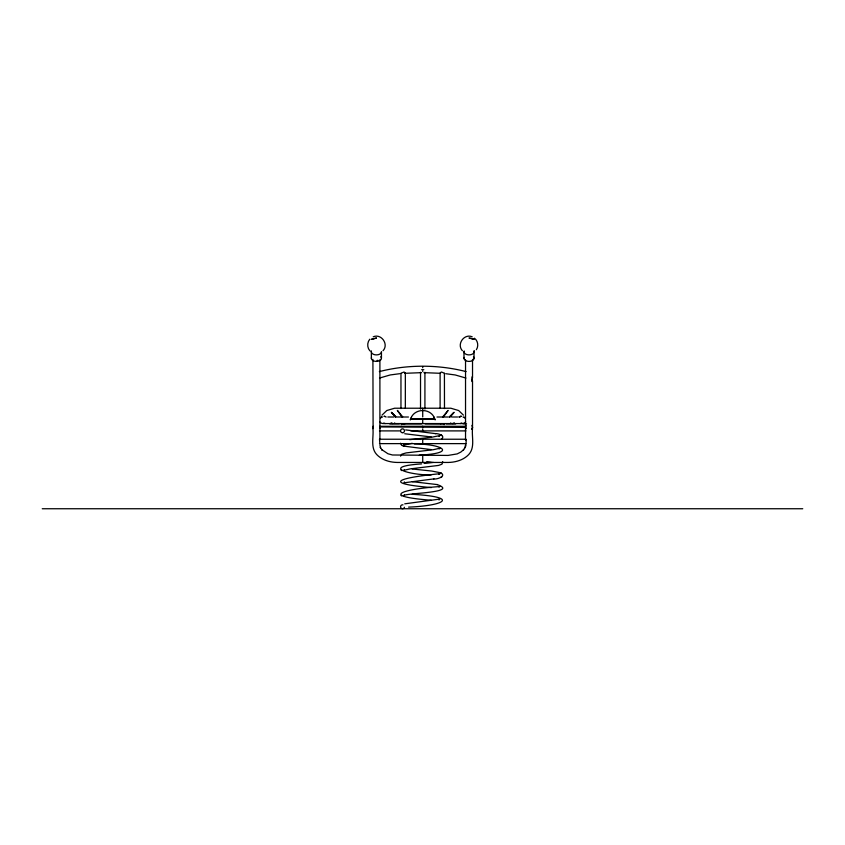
<?xml version="1.0" encoding="UTF-8"?>
<svg xmlns="http://www.w3.org/2000/svg" width="845" height="845" viewBox="0 0 845 845"><rect width="100%" height="100%" fill="white"/><g stroke="black" fill="none" stroke-linecap="round" stroke-linejoin="round"><path stroke-width="1.27" d="M400.583 443.213L401.597 445.283L403.878 446.181M411.504 419.194C416.87 419.014 427.823 419.236 434.89 419.194L434.932 419.405M379.796 428.235L379.88 426.947L465.542 427.39L465.563 427.992A3.507 3.507 0 0 0 465.838 428.869L465.553 427.644M373.11 428.605L372.909 359.389M373.12 426.239L372.909 427.707A3.517 2.366 0 0 0 373.11 428.235M435.143 419.923L433.929 417.05L434.488 418.624L422.722 418.909L410.955 418.624L411.483 417.166M379.87 427.992L379.88 427.644M372.909 427.707L372.93 427.39M379.901 439.875L379.901 359.801M401.09 373.173L404.079 372.001L405.135 373.3M472.017 376.859L471.88 381.56M400.562 456.12L401.808 454.177L406.128 452.909L433.358 449.709L440.065 448.177L439.178 448.948M444.354 373.173L441.365 372.001L440.108 373.036L440.108 408.283M380.503 417.852L381.507 417.071M380.746 356.727A5.049 3.105 0 0 1 377.778 361.301A5.049 3.105 0 0 1 371.356 358.354L371.515 357.551M465.532 444.776L464.919 447.892L465.12 447.248L463.366 450.036L463.747 449.572L460.884 452.033L457.166 453.913L448.03 455.423L392.45 454.99L387.961 453.765L381.697 449.572L382.077 450.036L380.324 447.248L380.525 447.892L379.901 444.776M386.154 416.997L384.211 416.268M472.524 380.757L472.524 427.623L471.901 429.418M381.982 416.997L382.447 416.997M439.02 500.029L439.474 499.12L404.734 503.831M465.542 439.875L465.743 439.305M411.452 417.187L410.29 419.923L410.554 419.194L413.564 418.909M404.449 481.946L403.942 482.822L433.939 478.883M439.073 436.516L439.812 435.608L431.193 437.33L409.772 439.653M379.838 443.329L379.479 439.231L465.965 439.231L466.313 439.875L465.954 443.625L379.479 443.625M439.073 487.132L439.844 486.245L438.988 486.604C408.04 488.759 375.391 495.835 431.193 500.251M466.155 425.373L465.542 427.052M476.358 349.714C478.756 346.154 477.974 340.746 474.457 338.211M404.364 494.832L403.741 495.656L404.396 495.307C407.11 493.153 459.881 492.519 437.055 484.534M404.375 469.545L403.752 470.348L410.205 468.88L438.608 465.415L441.977 464.19L442.717 461.592M404.343 444.238L403.72 445.04L412.212 443.298M369.761 339.225C367.026 342.51 367.015 347.601 369.867 350.833M383.049 350.728C389.027 344.306 381.327 333.279 373.226 336.796M381.993 415.138L386.788 410.533L394.594 408.219L450.839 408.219L458.655 410.533L463.44 415.138M439.168 474.256L439.611 473.718M400.963 373.427L400.963 408.568M411.504 416.891C416.046 408.452 429.397 408.452 433.929 416.891M444.09 424.686L444.301 423.894L440.615 424.053M450.132 416.997L454.103 412.297L449.202 416.997M453.364 413.025L449.667 416.997M443.414 416.997L448.093 410.416L442.717 416.87M433.633 478.935C437.002 479.675 447.174 475.925 440.541 472.714M461.782 422.996L460.176 423.577M441.576 439.146C445.78 435.693 438.185 433.422 435.439 433.601M440.541 373.3L423.905 372.656M440.773 477.478L441.777 477.002M439.115 499.258L440.087 498.803M452.645 423.577L454.325 422.827M379.331 371.599C407.322 364.417 438.111 364.417 466.113 371.599M379.489 378.064L390.232 374.958L399.748 373.691M459.131 416.923L461.307 416.268M459.152 416.997L460.462 416.437L459.289 416.997M421.581 463.905C379.468 466.736 410.797 475.312 431.193 474.922M439.548 473.749C414.272 476.242 370.828 482.337 431.32 487.586M408.589 507.116C443.488 505.764 461.307 497.156 412.212 494.293M433.21 462.384L424.169 463.44M460.187 416.458L461.233 416.268M419.331 455.159C458.148 453.142 442.442 444.058 414.42 443.921M384.137 416.268L385.246 416.49M408.452 417.018L397.213 416.997M405.22 373.3L421.528 372.656M421.623 369.677L423.82 369.677M387.844 416.997L393.876 416.997M448.22 416.997L436.981 417.018M451.568 416.997L457.589 416.997M462.997 416.997L463.493 416.997M431.879 418.909L434.425 418.909M416.247 419.194L429.197 419.194M389.746 423.894L399.4 423.894M421.518 423.894L405.178 423.894C405.167 425.563 400.129 422.722 401.354 424.686M425.13 423.894L440.298 423.926M446.033 423.894L455.687 423.894M463.102 423.894L466.598 423.894M379.732 426.303L465.711 426.303M379.447 430.897L399.727 430.897M410.818 430.897L465.996 430.897M42.25 508.743L802.75 508.743M385.257 423.577L383.725 423.049M426.725 461.74L431.32 462.278M431.341 436.96L404.734 433.749M431.203 449.614L403.424 446.065M412.212 468.986L431.753 471.045L441.016 472.873M412.339 481.661L437.457 484.607M445.695 373.691L455.201 374.958L465.954 378.064M435.798 433.665L405.706 429.925M472.207 336.796C464.106 333.279 456.406 344.306 462.384 350.728M391.119 422.827L392.788 423.577M440.752 434.784L441.755 435.259M464.285 417.229L464.94 417.852M396.242 416.997L391.341 412.297L395.302 416.997M395.777 416.997L392.069 413.025M402.727 416.87L397.351 410.416L402.019 416.997M400.974 495.328L401.607 495.941M400.974 469.978L401.607 470.591M444.417 373.353L444.481 408.568M471.88 425.394L472.524 427.707A3.517 2.366 0 0 1 471.89 428.785M471.88 379.289L472.101 380.493M465.648 428.235L465.542 427.39M473.918 351.045L474.077 358.354A5.049 3.105 0 0 1 468.31 361.385A5.049 3.105 0 0 1 464.169 357.467M474.077 358.354L473.918 357.551A5.049 3.105 0 0 0 473.432 356.801M472.524 427.707L472.513 427.39M472.524 359.389L472.524 377.979M472.524 428.521C471.552 437.045 475.249 447.48 468.732 454.547C463.461 460.039 455.761 462.299 448.325 462.447L397.118 462.447C389.682 462.299 381.982 460.039 376.712 454.547C370.184 447.48 373.891 437.045 372.909 428.521M465.827 443.593L465.827 446.139M465.532 359.801L465.532 439.749M463.979 351.763L463.979 358.269M424.919 372.296L424.919 409.033M422.722 366.498L422.722 367.733M422.722 370.797L422.722 371.483M422.722 408.219L422.722 416.923M422.722 418.624L422.722 423.577M422.722 426.186L422.722 427.39M422.722 428.869L422.722 430.897M422.722 439.231L422.722 443.625M422.722 455.423L422.722 462.447M420.525 372.296L420.525 409.033M405.336 373.036L405.336 408.283M381.454 358.269L381.454 351.763A5.049 3.105 0 0 1 376.479 354.9A5.049 3.105 0 0 1 371.356 351.847A4.067 3.2 -1.2 0 0 371.166 351.14M371.356 358.354L371.367 351.805A4.088 3.2 10.9 0 0 371.177 351.087M377.863 360.329A3.507 2.218 0 0 1 376.986 360.498M379.743 421.866A4.5 4.468 -90 0 0 383.292 423.567L462.152 423.577A4.5 4.468 -90 0 0 465.69 421.866M394.71 422.933A14.111 1.838 -90 0 1 394.52 423.419M380.757 417.852A2.197 2.123 -90 0 1 381.634 417.166M465.827 428.383A3.517 2.366 0 0 1 465.563 427.781M450.924 423.419A14.111 1.838 90 0 1 450.734 422.933M464.285 417.451A2.197 2.123 -90 0 1 464.676 417.852M464.169 350.96A5.049 3.105 0 0 0 468.31 354.868A5.049 3.105 0 0 0 474.077 351.847A4.088 3.2 -10.9 0 1 474.267 351.087M474.077 351.847A4.067 3.2 1.2 0 1 474.277 351.14M404.428 507.275A1.965 1.954 46.5 0 1 402.051 508.669A1.965 1.954 46.5 0 1 400.636 506.282A1.965 1.954 46.5 0 1 403.012 504.877M371.367 339.373L376.405 338.053L371.367 339.373M440.076 473.506L439.104 473.96L440.076 473.506M471.341 338.486C462.733 336.669 481.016 340.947 471.341 338.486M403.023 432.703A1.965 1.954 -46.5 0 0 403.931 429.429A1.965 1.954 -46.5 0 0 400.646 430.306A1.965 1.954 -46.5 0 0 403.023 432.703"/></g></svg>
